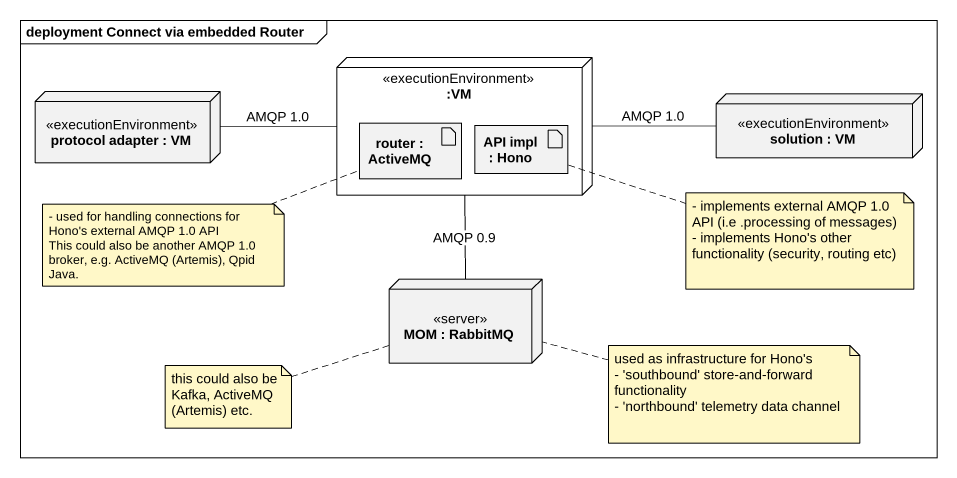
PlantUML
@startuml
mainframe deployment Connect via embedded Router
node "protocol adapter : VM" as protocol_adapter <<executionEnvironment>>
node ":VM" as VM <<executionEnvironment>> {
  artifact "router : ActiveMQ" as router
  artifact "API impl : Hono" as API_impl
}
node "solution : VM" as solution <<executionEnvironment>>
node "MOM : RabbitMQ" as MOM <<server>>
protocol_adapter -right- VM : AMQP 1.0
solution -left- VM : AMQP 1.0
MOM -up- VM : AMQP 0.9
note left of router
  - used for handling connections for Hono's external AMQP 1.0 API
  This could also be another AMQP 1.0 broker, e.g. ActiveMQ (Artemis), Qpid Java.
end note
note right of API_impl
  - implements external AMQP 1.0 API (i.e .processing of messages)
  - implements Hono's other functionality (security, routing etc)
end note
note left of MOM : this could also be Kafka, ActiveMQ (Artemis) etc.
note right of MOM
  used as infrastructure for Hono's
  - 'southbound' store-and-forward functionality
  - 'northbound' telemetry data channel
end note
@enduml
